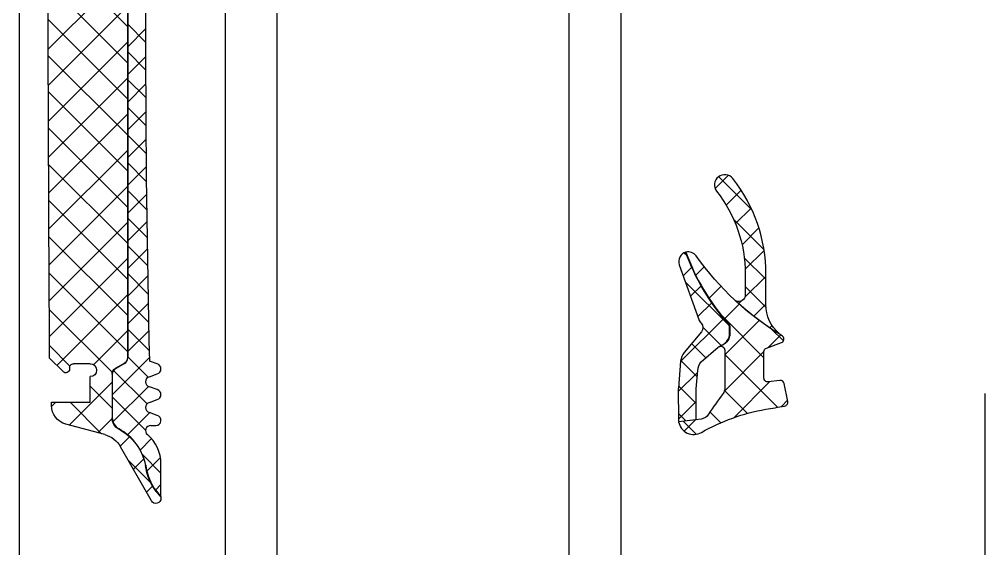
# Model space of a CAD drawing. Header units: millimetres. Extents: x 3633 to 4629, y 3430 to 3787.
# Drawn here: x 4159.8717 to 4160.2467, y 3499.7268 to 3499.9327 of the extents above; entities that cross this region are included whole.
import ezdxf

# ---------------------------------------------------------------- set-up
doc = ezdxf.new("R2010")
doc.units = ezdxf.units.MM
pattern_1 = [(135, (0, 0), (-1.077630734528298, -1.077630734528298), []), (225, (0, 0), (1.077630734528298, -1.077630734528298), [])]

# ---------------------------------------------------------------- blocks, each defined once
blk = doc.blocks.new('A$C19EF2607')
h = blk.add_hatch()
h.set_pattern_fill('ANSI37', color=0, scale=0.48, angle=90, style=0)
h.set_pattern_definition(pattern_1)
edge = h.paths.add_edge_path()
edge.add_arc((20792.79456892836, 15569.93179670823), 11.99999999999999, 360, 398.2132107017383)
edge.add_arc((20801.59456892835, 15576.85999993851), 0.7999999999999967, 398.2132107017379, 578.2132107017381)
edge.add_arc((20792.79456892836, 15569.93179670823), 10.40000000000007, 360.0000000000001, 398.2132107017381, ccw=False)
edge.add_line((20803.19456892835, 15569.93179670823), (20803.19456892835, 15568.28720895001))
edge.add_arc((20802.69456892835, 15568.28720895001), 0.4999999999999512, 243.3862017100712, 359.9999999999996, ccw=False)
edge.add_arc((20817.37385972131, 15583.99607338433), 21.98000000000301, 227.3094751817053, 238.2671954870004)
edge.add_arc((20807.79456892836, 15567.55453160698), 3.000000000000012, 180, 228.6675459324784, ccw=False)
edge.add_line((20804.79456892836, 15567.55453160698), (20804.79456892836, 15569.93179670823))
h = blk.add_hatch()
h.set_pattern_fill('ANSI37', color=0, scale=0.625, angle=90, style=0)
h.set_pattern_definition([(135, (0, 0), (-1.403165018917055, -1.403165018917055), []), (225, (0, 0), (1.403165018917055, -1.403165018917055), [])])
edge = h.paths.add_edge_path()
edge.add_line((20806.48905726185, 15560.01561703015), (20806.21692482906, 15561.41561703015))
edge.add_arc((20805.92243667403, 15561.35837433153), 0.2999999999999993, 371.0000000000001, 457.2138466108627)
edge.add_line((20805.88476477606, 15561.65599964649), (20804.98224100479, 15561.54176277982))
edge.add_arc((20804.94456910682, 15561.83938809478), 0.2999999999999999, 180.0000000000001, 277.21384661086245, ccw=False)
edge.add_line((20804.64456910682, 15561.83938809478), (20804.64456910682, 15563.89371653493))
edge.add_arc((20804.94456910682, 15563.89371653493), 0.2999999999999974, 109.99999999999989, 180.0000000000003, ccw=False)
edge.add_line((20804.84196306382, 15564.17562432117), (20805.99717514982, 15564.59608713473))
edge.add_arc((20805.89463952156, 15564.87780145805), 0.2997941210564465, 290.0000000000001, 419.0180516152823)
edge.add_arc((20817.37385972131, 15583.99607338433), 22.00000000000014, 215.1268052138269, 239.0180516152821, ccw=False)
edge.add_arc((20798.76707566453, 15570.90599748445), 0.7500000000000219, 395.126805213828, 464.4649688231505)
edge.add_arc((20814.74040444019, 15577.48973496286), 17.18946467471564, 199.9232908049486, 221.513638181638)
edge.add_arc((20801.49456910682, 15565.76518777334), 0.4999999999999615, 359.9999999999997, 401.51363818163975, ccw=False)
edge.add_line((20801.99456910682, 15565.76518777334), (20801.99456910682, 15565.30219035593))
edge.add_arc((20800.99456910682, 15565.30219035593), 1.000000000000008, 295.0000000000004, 359.99999999999983, ccw=False)
edge.add_line((20801.41718736856, 15564.3958825689), (20801.16800428364, 15564.27993282943))
edge.add_arc((20801.29456894275, 15564.00793763266), 0.2999999999999989, -2.2737367544323206e-13, 114.9534756045901, ccw=False)
edge.add_line((20801.59456894275, 15564.00793763266), (20801.59456894275, 15560.99646123369))
edge.add_arc((20800.99456894275, 15560.99646123369), 0.5999999999999943, 323.4603062407832, 360.0000000000003, ccw=False)
edge.add_arc((20819.30628422547, 15546.89759216927), 22.51064355945451, 142.377891008523, 147.3968166375074)
edge.add_arc((20799.66162668332, 15559.44622966939), 0.8000000000000201, 276.79829346915994, 328.37325278202866, ccw=False)
edge.add_line((20799.75632619787, 15558.65185444197), (20798.011586183, 15558.4438594961))
edge.add_arc((20799.19366665648, 15558.6504648063), 1.200000000001007, 189.9140749779694, 300.0000000000085)
edge.add_arc((20807.40567650065, 15544.30317788689), 15.33124456596046, 99.81814368698059, 119.76891275389889, ccw=False)
edge.add_arc((20795.24161396225, 15618.64502335494), 59.99999999995938, 279.1582930655636, 280.5717440990462)
edge.add_arc((20806.19456910682, 15559.95837433153), 0.3000000000001847, 280.5717440990364, 371.0000000000014)
h = blk.add_hatch()
h.set_pattern_fill('ANSI37', color=0, scale=0.48, angle=90, style=0)
h.set_pattern_definition(pattern_1)
edge = h.paths.add_edge_path()
edge.add_line((20799.78498602349, 15565.43126638577), (20798.44665594987, 15563.82922551291))
edge.add_arc((20799.36758898131, 15563.05988660735), 1.200000000000015, 140.1249310868208, 175.1249310868199)
edge.add_line((20798.17193013816, 15563.16186665829), (20797.99296833946, 15561.06364004211))
edge.add_arc((20799.18862718261, 15560.96165999117), 1.200000000000091, 175.1249310868177, 180.1249310868205)
edge.add_line((20797.98863003525, 15560.95904344268), (20797.99366950912, 15558.64784825781))
edge.add_arc((20799.19366665648, 15558.6504648063), 1.200000000000896, 180.1249310868201, 188.9581213348767)
edge.add_line((20798.00830375498, 15558.46360980441), (20799.3737195905, 15558.62638453897))
edge.add_line((20799.37371959049, 15558.62638453897), (20799.36876003585, 15560.90092729868))
edge.add_arc((20800.58875713567, 15560.90358745631), 1.2200000000032, 175.1249310868183, 180.1249310868199, ccw=False)
edge.add_line((20799.37317064513, 15561.00726717477), (20799.49460819072, 15562.4310542188))
edge.add_arc((20800.71019468126, 15562.32737450034), 1.219999999999996, 140.0497031746421, 175.1249310868198, ccw=False)
edge.add_line((20799.77494053063, 15563.11076436097), (20801.08198347995, 15564.24711836141))
edge.add_arc((20801.29456894275, 15564.00793763266), 0.3200000000000405, 114.95347560459089, 131.6309124661593, ccw=False)
edge.add_line((20801.1595666397, 15564.29806584255), (20801.40874972462, 15564.41401558201))
edge.add_arc((20800.99458184943, 15565.30218223072), 0.9799872574240103, 295.0004750474023, 360.0004750474022)
edge.add_line((20801.97456910682, 15565.30219035593), (20801.97456910682, 15565.76518777334))
edge.add_arc((20801.49456910682, 15565.76518777334), 0.4799999999999596, 359.9999999999999, 401.5136381816382)
edge.add_arc((20814.74040444019, 15577.48973496286), 17.20946467471588, 199.9178260368781, 221.513638181638, ccw=False)
edge.add_arc((20798.76707566453, 15570.90599748445), 0.7500000000000323, 105.9980329930909, 199.6798800746178)
edge.add_line((20798.06088401895, 15570.65342401057), (20799.58284424123, 15566.39804605121))
edge.add_arc((20800.33611532985, 15566.66745775669), 0.8000000000000055, 199.6798800746195, 224.3704644688413)
edge.add_arc((20799.4068320974, 15565.75837433153), 0.5000000000000026, 319.13977859264855, 404.37046446884153, ccw=False)
at = {"color": 0, "transparency": 33554687}
for p, q in [((20746.78677236044, 15694.63022802747), (20746.78716057289, 14087.15326960679)), ((20821.79425455362, 15560.63055032142), (20821.79464276606, 14060.16461532327))]:
    blk.add_line(p, q, dxfattribs=at)
at = {"color": 0}
for p, q in [((20762.79812617449, 14057.35473802523), (20762.79766815179, 15628.82344385856)), ((20766.79766815179, 15628.82344385856), (20766.79660769209, 14070.39388244299)), ((20789.51766815176, 14070.20068577692), (20789.51766815176, 15628.82344385856)), ((20793.51766815176, 15628.82344385856), (20793.51766815176, 14070.39386482706)), ((20755.21215297363, 15615.64951585224), (20755.21216119069, 15563.4125068522)), ((20749.01277470602, 15595.35089507503), (20755.19215713869, 15589.17155803846)), ((20755.19215644553, 15593.57792072836), (20749.03316734912, 15587.41888638539)), ((20749.01914058479, 15592.53820951334), (20755.1921575801, 15586.36523786737)), ((20755.19215688697, 15590.77158082364), (20749.04216286802, 15584.62154162413)), ((20749.02645998429, 15589.72457043793), (20755.19215802157, 15583.55891769624)), ((20755.21215710966, 15589.35622093132), (20756.59473577015, 15587.9736524278)), ((20756.59466977406, 15588.98834177468), (20755.21215738502, 15587.60581922909)), ((20755.19215732836, 15587.96524091897), (20749.05209544359, 15581.82513392664)), ((20749.03473387734, 15586.90997687598), (20755.19215846299, 15580.75259752513)), ((20755.21215744874, 15587.2009670399), (20756.59802675643, 15585.81510791332)), ((20756.5959386715, 15586.83434129565), (20755.21215772413, 15585.45055018237)), ((20755.19215776992, 15585.15890101442), (20749.06296413828, 15579.02966235502)), ((20755.21215778774, 15585.04571314849), (20756.60562346528, 15583.65225770787)), ((20756.60146070219, 15584.68459398102), (20755.21215806308, 15583.29528113554)), ((20749.04396323896, 15584.0944278525), (20755.19215890442, 15577.94627735403)), ((20755.21215812677, 15582.89045925705), (20756.61755185729, 15581.48507585109)), ((20755.19215821131, 15582.35256110964), (20749.07476801611, 15576.23512597347)), ((20756.61121083528, 15582.53907479998), (20755.21215840214, 15581.14001208881)), ((20749.05414904596, 15581.2779223907), (20755.1921593459, 15575.13995718295)), ((20755.21215846582, 15580.73520536565), (20756.63383820704, 15579.31353606861)), ((20756.62516433367, 15580.39775901509), (20755.21215874114, 15578.98474304203)), ((20755.19215865276, 15579.54622120503), (20749.08750614326, 15573.4415238481)), ((20749.06529227723, 15578.46045951163), (20755.1921597873, 15572.33363701186)), ((20755.2121588048, 15578.57995147425), (20756.65450910825, 15577.13761176686)), ((20756.6432967491, 15578.26062217791), (20755.21215908014, 15576.82947399514)), ((20755.19215909421, 15576.73988130037), (20749.10117758752, 15570.64885504672)), ((20755.21215914386, 15576.42469758283), (20756.67959147948, 15574.95727602753)), ((20749.07739391371, 15575.64203823436), (20755.19216022879, 15569.5273168407)), ((20756.66558391746, 15576.12764012412), (20755.2121594192, 15574.67420494836)), ((20755.19215953565, 15573.9335413957), (20749.11578141875, 15567.85711863905)), ((20755.21215948294, 15574.2694436914), (20756.70911256968, 15572.77250160185)), ((20756.69200195424, 15573.99878896918), (20755.21215975826, 15572.51893590164)), ((20749.09045493824, 15572.82265757612), (20755.19216067019, 15566.72099666962)), ((20755.21215982189, 15572.11418980004), (20756.74309996339, 15570.58326090541)), ((20756.72252724995, 15571.87404510338), (20755.21216009726, 15570.36366685486)), ((20755.1921599771, 15571.12720149104), (20749.13131670852, 15565.06631369691)), ((20749.10447633582, 15570.00231655192), (20755.19216111164, 15563.91467649856)), ((20755.21216016095, 15569.95893590861), (20756.78158158725, 15568.38952601189)), ((20756.75713646621, 15569.75338518806), (20755.21216043626, 15568.20839780808)), ((20755.19216041855, 15568.32086158631), (20749.69646001986, 15562.8251208138)), ((20749.11945909329, 15567.18101417484), (20754.01354182216, 15562.28696739978)), ((20755.21216050001, 15567.80368201715), (20756.82458571518, 15566.19126864747)), ((20756.79580653075, 15567.63678615086), (20755.21216077532, 15566.05312876124)), ((20755.21216083902, 15565.64842812579), (20756.87214097507, 15563.98846018458)), ((20755.19216086, 15565.51452168176), (20752.55569166807, 15562.87803312112)), ((20756.83851463383, 15565.52422518184), (20755.21216111432, 15563.89785971446)), ((20749.13540419961, 15564.35874945599), (20750.72053162534, 15562.77363367521)), ((20756.88523822377, 15563.41567972925), (20754.01222683489, 15560.54264723393)), ((20755.21216117807, 15563.49317423438), (20756.80272656388, 15561.90262053347)), ((20755.21216119069, 15563.4125068522), (20755.21216119069, 15563.4125068522)), ((20754.95216284471, 15562.9621718972), (20754.25216432929, 15562.55802432602)), ((20757.49811193359, 15562.93801124897), (20756.89105909888, 15563.16526601919)), ((20756.89105909888, 15563.16526601919), (20756.89105909888, 15563.16526601919)), ((20754.0121658562, 15562.14233244446), (20754.01229533285, 15558.74570244484)), ((20754.11317719873, 15562.43689658775), (20756.71368966289, 15559.83640322795)), ((20754.25216432929, 15562.55802432602), (20754.25216432929, 15562.55802432602)), ((20756.89106360666, 15561.93800901914), (20757.49811477202, 15562.16526824902)), ((20757.49811477202, 15562.16526824902), (20757.49811477202, 15562.16526824902)), ((20753.99219002866, 15561.5082016887), (20750.66770886251, 15558.1836960995)), ((20752.29458645533, 15561.19959040883), (20753.99226650635, 15559.50192282962)), ((20756.81770273566, 15561.19287435914), (20754.06211148063, 15558.4372628603)), ((20757.49811928009, 15560.93801124909), (20756.8910664451, 15561.1652660192)), ((20756.8910664451, 15561.1652660192), (20756.8910664451, 15561.1652660192)), ((20749.62929439085, 15559.95161434531), (20749.29691769584, 15559.61923520849)), ((20750.73622727486, 15559.95161841132), (20753.17634413441, 15557.5115194778)), ((20754.01223293621, 15560.38258655628), (20756.59724819813, 15557.79759028487)), ((20756.89107095322, 15559.93800901926), (20757.49812211853, 15560.16526824902)), ((20757.49812211853, 15560.16526824902), (20757.49812211853, 15560.16526824902)), ((20756.93057528709, 15559.1504783539), (20755.2035152826, 15557.42340566171)), ((20757.49796162627, 15558.9380732484), (20756.89107379166, 15559.1652660192)), ((20756.89107379166, 15559.1652660192), (20756.89107379166, 15559.1652660192)), ((20753.99321402155, 15558.70288534305), (20752.88099396799, 15557.59065711859)), ((20754.01229533285, 15558.74570244484), (20754.01229533285, 15558.74570244484)), ((20756.99460151477, 15558.15165739952), (20757.39443151478, 15558.15165886821)), ((20757.39443151478, 15558.15165886821), (20757.39443151478, 15558.15165886821)), ((20755.35755438829, 15557.26089538675), (20754.63364676677, 15556.53698244703)), ((20757.06067271234, 15557.1253073492), (20756.17728439142, 15556.24191253853)), ((20756.35037178795, 15555.88921132905), (20757.79461785017, 15554.44497587682)), ((20755.26969011399, 15555.41818887673), (20757.00792765131, 15553.67996410918)), ((20756.45742735575, 15555.55443608813), (20755.65058465616, 15554.74758746114)), ((20757.75226895441, 15555.66163928615), (20756.6932717798, 15554.60263433174)), ((20757.79462387541, 15552.60865133806), (20757.79461550625, 15555.15930333806)), ((20757.79461550625, 15555.15930333806), (20757.79461550625, 15555.15930333806)), ((20757.14228996821, 15553.43296338589), (20756.66715240321, 15552.9578223303)), ((20757.79462079093, 15553.548722048), (20757.36828623328, 15553.12238435826)), ((20757.43698932987, 15553.02938902439), (20757.79462387541, 15552.60865133806))]:
    blk.add_line(p, q, dxfattribs=at)
at = {"color": 0, "extrusion": (0, 0, -1)}
for p, q in [((20755.19215297356, 15615.64951577879), (20755.19216119061, 15563.41250677875)), ((20755.19216119061, 15563.41250677875), (20755.19216119061, 15563.41250677875)), ((20750.18245613214, 15562.3394703771), (20749.14115730982, 15563.38002855217)), ((20749.14115730982, 15563.38002855217), (20749.14115730982, 15563.38002855217)), ((20750.69460098544, 15562.65162425829), (20750.69460135291, 15562.55159925835)), ((20752.29457588342, 15562.95163013533), (20750.99459988356, 15562.95162536032)), ((20750.99459988356, 15562.95162536032), (20750.99459988356, 15562.95162536032)), ((20754.94216278108, 15562.97949286053), (20754.24216426566, 15562.57534528922)), ((20750.69460135291, 15562.55159925835), (20750.69460135291, 15562.55159925835)), ((20752.29459790309, 15559.9516241354), (20752.29457955679, 15561.95163013533)), ((20752.29457955679, 15561.95163013533), (20752.29457955679, 15561.95163013533)), ((20753.99216585612, 15562.142331371), (20753.99229533284, 15558.74570237138)), ((20754.24216426566, 15562.57534528922), (20754.24216426566, 15562.57534528922)), ((20749.29459790315, 15559.95161311586), (20752.29459790309, 15559.9516241354)), ((20749.29459881788, 15559.70260311585), (20749.29459790315, 15559.95161311586)), ((20753.43484912056, 15557.44225432376), (20750.40637513978, 15558.25371919959)), ((20750.40637513978, 15558.25371919959), (20750.40637513978, 15558.25371919959)), ((20753.99229533284, 15558.74570237138), (20753.99229533284, 15558.74570237138)), ((20757.04681004805, 15552.28939859118), (20754.65627458843, 15556.49816581028)), ((20754.65627458843, 15556.49816581028), (20754.65627458843, 15556.49816581028)), ((20757.421398376, 15553.01684996721), (20757.79462398874, 15552.57777033807)), ((20757.79462398874, 15552.57777033807), (20757.79462432239, 15552.48695333806)), ((20757.79462432239, 15552.48695333806), (20757.79462432239, 15552.48695333806))]:
    blk.add_line(p, q, dxfattribs=at)
at = {"color": 0}
for points in [[(20804.79456892836, 15569.93179670823, 0.1682991173557646), (20802.22314035692, 15577.35487159781, 0.9999999999999993), (20800.96599749978, 15576.3651282792, -0.1682991173557635), (20803.19456892835, 15569.93179670823), (20803.19456892835, 15568.28720895001, -0.557815365277212), (20802.47058172332, 15567.84018576047, 0.04784854051736638), (20805.81328762579, 15565.30186110287, -0.2156027723312705), (20804.79456892836, 15567.55453160698), (20804.79456892836, 15569.93179670823)], [(20806.48905726185, 15560.01561703015), (20806.21692482906, 15561.41561703015, 0.3949887361859354), (20805.88476477606, 15561.65599964649), (20804.98224100479, 15561.54176277982, -0.4515900494430827), (20804.64456910682, 15561.83938809478), (20804.64456910682, 15563.89371653493, -0.3152987888789856), (20804.84196306382, 15564.17562432117), (20805.99717514982, 15564.59608713473, 0.6310631383807569), (20806.04896393871, 15565.13482380978, -0.1046244900114086), (20799.38048612794, 15571.33753844818, 0.3121267758133203), (20798.57973464747, 15571.63222289252, 0.09448533749237123), (20801.86896809449, 15566.09658692546, -0.1831448537070642), (20801.99456910682, 15565.76518777334), (20801.99456910682, 15565.30219035593, -0.2914734195860849), (20801.41718736856, 15564.3958825689), (20801.16800428364, 15564.27993282943, -0.5483547153076416), (20801.59456894275, 15564.00793763266), (20801.59456894275, 15560.99646123369, -0.1607992768248283), (20801.47663569218, 15560.63923350646, 0.02190269572289352), (20800.34281246777, 15559.02672290299, -0.2289155851993797), (20799.75632619787, 15558.65185444197), (20798.011586183, 15558.4438594961, 0.5210436614519613), (20799.79366665649, 15557.61123432175, -0.08727221290490665), (20804.79136911521, 15559.40988026814, 0.006167421782641284), (20806.24960908242, 15559.6634665475, 0.4164044839042814), (20806.48905726185, 15560.01561703015)], [(20799.78498602349, 15565.43126638577), (20798.44665594987, 15563.82922551291, 0.1539147210598257), (20798.17193013816, 15563.16186665829), (20797.99296833946, 15561.06364004211, 0.02182007762216162), (20797.98863003525, 15560.95904344268), (20797.99366950912, 15558.64784825781, 0.03856115929257993), (20798.00830375498, 15558.46360980441), (20799.37371959049, 15558.62638453897), (20799.36876003585, 15560.90092729868, -0.02182007762215606), (20799.37317064513, 15561.00726717477), (20799.49460819072, 15562.4310542188, -0.1542507577463132), (20799.77494053063, 15563.11076436097), (20801.08198347995, 15564.24711836141, -0.07289776412520961), (20801.1595666397, 15564.29806584255), (20801.40874972462, 15564.41401558201, 0.2914734195860862), (20801.97456910682, 15565.30219035593), (20801.97456910682, 15565.76518777334, 0.1831448537070562), (20801.85399213498, 15566.08333095938, -0.09450939496720741), (20798.56037239842, 15571.62695085311, 0.4331627093183031), (20798.06088401895, 15570.65342401057), (20799.58284424123, 15566.39804605121, 0.1081517395015443), (20799.76424872527, 15566.10802180275, -0.3900379612836879), (20799.78498602349, 15565.43126638577)]]:
    blk.add_lwpolyline(points, format="xyb", close=True, dxfattribs=at)
at = {"color": 0, "extrusion": (0, 0, -1)}
for centre, radius, start, end in [((-29068.94926847535, 15612.77484311661), 8319.954738718334, 359.6598381699216, 0.006603256746847406), ((-20754.6921606215, 15563.41250497274), 0.5000005691213903, 179.9997930464208, 239.9997518988377), ((-20750.99460076139, 15562.65162558437), 0.2999997759556319, 359.9997467372525, 89.99983234605031), ((-20752.29457772011, 15562.45163013533), 0.5000000000033734, 89.99978953145599, 269.999789531456), ((-20750.39458585274, 15562.55162664671), 0.3000155014220061, 180.0052305214893, 314.996414808628), ((-20754.49216642524, 15562.14233317701), 0.5000005691211754, 359.9997930464209, 59.99975189883764), ((-20750.79459902731, 15559.70260940988), 1.500000209439703, 284.9998127828726, 359.9997595855595), ((-20754.99229502973, 15558.74574014788), 0.9999996976080517, 298.5054018734291, 359.9978355655911), ((-20752.91721716577, 15555.51040103464), 1.999999992821864, 104.9998180881067, 150.4039191885767), ((-20752.54585525851, 15554.24097348714), 4.126206523555992, 118.5054152007487, 168.7247628455338), ((-20760.78422731671, 15555.57413296639), 4.224726597348491, 322.7486133150127, 352.842437293703), ((-20757.39462283546, 15552.48695226607), 0.4000014869285036, 179.9998464502872, 330.4039217110833)]:
    blk.add_arc(centre, radius, start, end, dxfattribs=at)
at = {"color": 0}
for centre, radius, start, end in [((21843.62459559469, 15588.55169827276), 1087.030013517222, 178.6618026232179, 181.3382037829966), ((20754.69216018305, 15563.41250473398), 0.5200010076448448, 300.0002745409731, 0.0002333931519703598), ((20757.39458855541, 15562.55163936873), 0.4000003995888171, 284.999776842972, 75.00064407455469), ((20754.49216512085, 15562.14233343832), 0.4799992646550278, 120.0001597810099, 180.0001186331954), ((20756.99458982327, 15561.55163789944), 0.4000003995806296, 104.9997768427384, 255.0006440747884), ((20757.3945959019, 15560.55163936879), 0.4000003996488077, 284.9997768428275, 75.00064407469915), ((20756.99459716985, 15559.5516378995), 0.4000003996415617, 104.9997768430973, 255.0006440744294), ((20757.39443146144, 15558.5516808466), 0.4000219783902175, 270.0000076405, 75.00046585424062), ((20754.99229485031, 15558.74573968971), 0.9799995181621619, 180.0021775253304, 241.4946112174746), ((20756.99460285308, 15557.75165662023), 0.4000007792919709, 90.00019169849054, 229.6794627159551), ((20752.54586210286, 15554.24097773758), 4.146199213170713, 11.26524418475742, 61.4946360104794), ((20754.79464145545, 15555.15936059207), 2.999974051352828, 359.9989065195622, 49.68038690243942), ((20760.78421358734, 15555.5741274079), 4.204712079352506, 187.1477315586132, 217.2440333297908)]:
    blk.add_arc(centre, radius, start, end, dxfattribs=at)

msp = doc.modelspace()

# ---------------------------------------------------------------- block references
at = {"color": 0, "xscale": 0.005, "yscale": 0.005, "zscale": 0.005}
msp.add_blockref('A$C19EF2607', (4056.137743174857, 3421.98396506303), dxfattribs=at)

doc.saveas('drawing.dxf')
